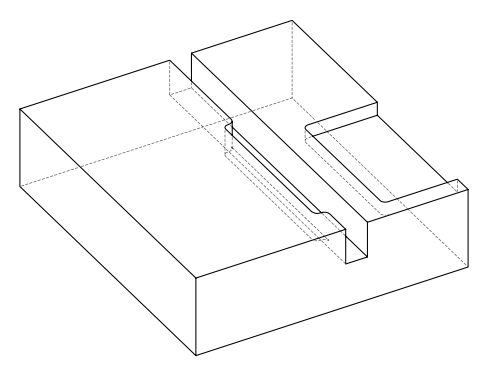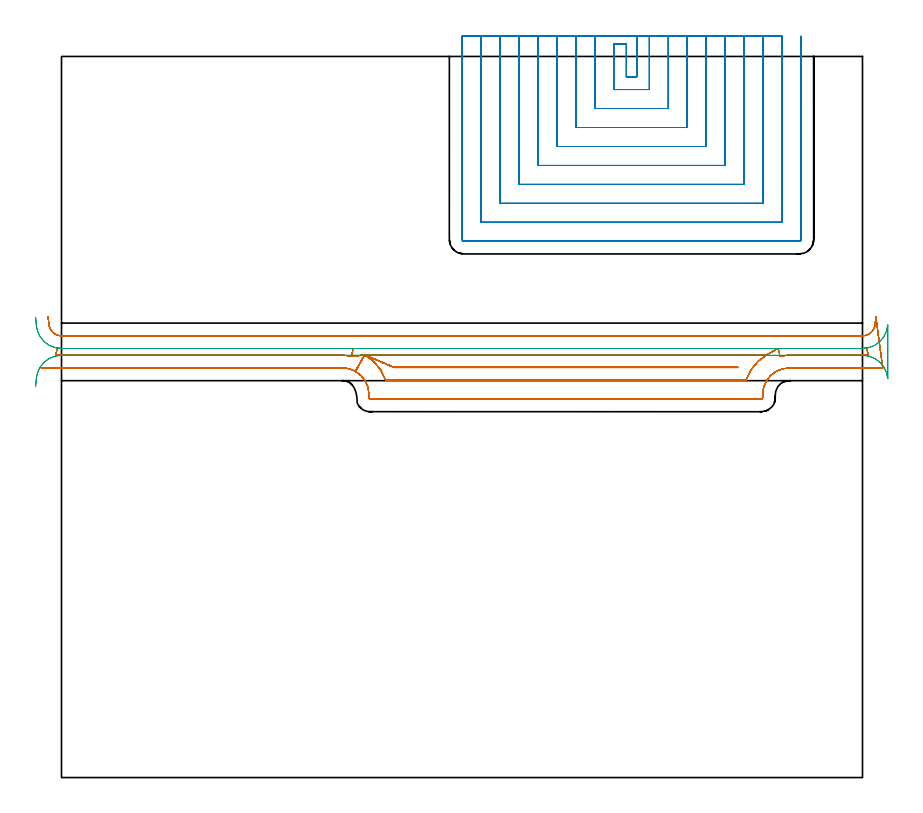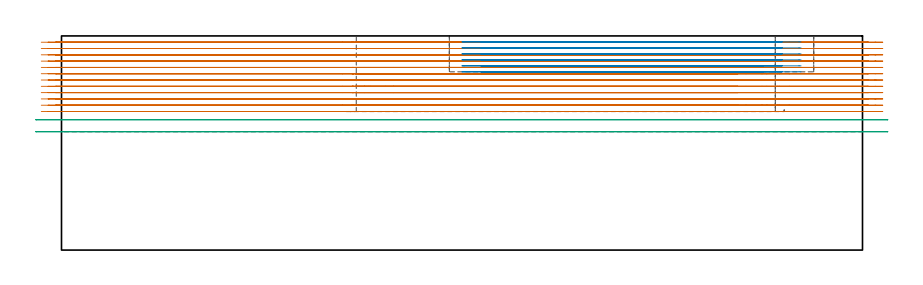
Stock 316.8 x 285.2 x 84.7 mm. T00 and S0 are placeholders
(PLAN: 3 operations, 1 tool changes, 78.5 min)
(1 MILL_OPEN_POCKET | POCKET_OPEN | NXT0201_013 | Follow Part, ap 2.5, ae 75% | 41.23 min | 276024 mm3)
(2 MILL_SLOT | SLOT_PARTIAL_RECTANGULAR | NXT0201_013 | Follow Part, ap 2.5, ae 75% | 34.37 min | 159623 mm3)
(3 MILL_RECTANGULAR_SLOT | SLOT_RECTANGULAR | UGT0201_094 | Follow Part, ap 5, ae 75% | 2.92 min | 57575 mm3)
(TOOL NXT0201_013 | ENDMILL 10mm | D10 FL30 Z4)
(TOOL UGT0201_094 | End mill 20 mm | D20 FL38 Z4)
(OP 1 MILL_OPEN_POCKET)
G17 G21 G94 G90
T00 M6
G54
G17 G0 G90 X-8. Y162. S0 M3
G43 Z94.7 H0
Z82.208
G94 G1 X-5. F250.
X111.1 F500.
G2 X116.236 Y160.658 R10.5
G1 X119.904 Y167.2
X114.951 Y166.514
G3 X111.1 Y167. R15.5
G1 X-2.417
G3 X-1.916 Y169.885 R5.
X0. Y169.7 R10.
G1 X115.574
G3 X114.951 Y166.514 R5.
G1 X119.904 Y167.2
X131.377 Y162.25
X131.429 Y162.15
X267.471
X267.523 Y162.25
X131.377
X119.904 Y167.2
G2 X128.174 Y157.2 R18.
G1 X270.726
G2 X278.996 Y167.2 R18.
G1 X283.326 Y169.7
X316.8
G3 X318.716 Y169.885 R10.
X319.217 Y167. R5.
G1 X287.8
G3 X283.949 Y166.514 R15.5
X283.326 Y169.7 R5.
G1 X278.996 Y167.2
X119.904
X116.236 Y160.658
G2 X121.6 Y151.5 R10.5
G1 Y150.2
G3 X122.1 Y149.7 R0.5
G1 X276.8
G3 X277.3 Y150.2 R0.5
G1 Y151.5
G2 X287.8 Y162. R10.5
G1 X321.8
X324.8 F250.
X322.098 Y182.135
X321.77 Y179.153
G2 X316.8 Y174.7 R5. F500.
G1 X0.
G2 X-4.97 Y179.153 R5.
G1 X-5.298 Y182.135 F250.
G0 X-8. Y162. Z79.717
G1 X-5.
X111.1 F500.
G2 X116.236 Y160.658 R10.5
G1 X119.904 Y167.2
X114.951 Y166.514
G3 X111.1 Y167. R15.5
G1 X-2.417
G3 X-1.916 Y169.885 R5.
X0. Y169.7 R10.
G1 X115.574
G3 X114.951 Y166.514 R5.
G1 X119.904 Y167.2
X131.377 Y162.25
X131.429 Y162.15
X267.471
X267.523 Y162.25
X131.377
X119.904 Y167.2
G2 X128.174 Y157.2 R18.
G1 X270.726
G2 X278.996 Y167.2 R18.
G1 X283.326 Y169.7
X316.8
G3 X318.716 Y169.885 R10.
X319.217 Y167. R5.
G1 X287.8
G3 X283.949 Y166.514 R15.5
X283.326 Y169.7 R5.
G1 X278.996 Y167.2
X119.904
X116.236 Y160.658
G2 X121.6 Y151.5 R10.5
G1 Y150.2
G3 X122.1 Y149.7 R0.5
G1 X276.8
G3 X277.3 Y150.2 R0.5
G1 Y151.5
G2 X287.8 Y162. R10.5
G1 X321.8
X324.8 F250.
X322.098 Y182.135
X321.77 Y179.153
G2 X316.8 Y174.7 R5. F500.
G1 X0.
G2 X-4.97 Y179.153 R5.
G1 X-5.298 Y182.135 F250.
G0 X-8. Y162. Z77.225
G1 X-5.
X111.1 F500.
G2 X116.236 Y160.658 R10.5
G1 X119.904 Y167.2
X114.951 Y166.514
G3 X111.1 Y167. R15.5
G1 X-2.417
G3 X-1.916 Y169.885 R5.
X0. Y169.7 R10.
G1 X115.574
G3 X114.951 Y166.514 R5.
G1 X119.904 Y167.2
X131.377 Y162.25
X131.429 Y162.15
X267.471
X267.523 Y162.25
X131.377
X119.904 Y167.2
G2 X128.174 Y157.2 R18.
G1 X270.726
G2 X278.996 Y167.2 R18.
G1 X283.326 Y169.7
X316.8
G3 X318.716 Y169.885 R10.
X319.217 Y167. R5.
G1 X287.8
G3 X283.949 Y166.514 R15.5
X283.326 Y169.7 R5.
G1 X278.996 Y167.2
X119.904
X116.236 Y160.658
G2 X121.6 Y151.5 R10.5
G1 Y150.2
G3 X122.1 Y149.7 R0.5
G1 X276.8
G3 X277.3 Y150.2 R0.5
G1 Y151.5
G2 X287.8 Y162. R10.5
G1 X321.8
X324.8 F250.
X322.098 Y182.135
X321.77 Y179.153
G2 X316.8 Y174.7 R5. F500.
G1 X0.
G2 X-4.97 Y179.153 R5.
G1 X-5.298 Y182.135 F250.
G0 X-8. Y162. Z74.733
G1 X-5.
X111.1 F500.
G2 X116.236 Y160.658 R10.5
G1 X119.904 Y167.2
X114.951 Y166.514
G3 X111.1 Y167. R15.5
G1 X-2.417
G3 X-1.916 Y169.885 R5.
X0. Y169.7 R10.
G1 X115.574
G3 X114.951 Y166.514 R5.
G1 X119.904 Y167.2
X131.377 Y162.25
X131.429 Y162.15
X267.471
X267.523 Y162.25
X131.377
X119.904 Y167.2
G2 X128.174 Y157.2 R18.
G1 X270.726
G2 X278.996 Y167.2 R18.
G1 X283.326 Y169.7
X316.8
G3 X318.716 Y169.885 R10.
X319.217 Y167. R5.
G1 X287.8
G3 X283.949 Y166.514 R15.5
X283.326 Y169.7 R5.
G1 X278.996 Y167.2
X119.904
X116.236 Y160.658
G2 X121.6 Y151.5 R10.5
G1 Y150.2
G3 X122.1 Y149.7 R0.5
G1 X276.8
G3 X277.3 Y150.2 R0.5
G1 Y151.5
G2 X287.8 Y162. R10.5
G1 X321.8
X324.8 F250.
X322.098 Y182.135
X321.77 Y179.153
G2 X316.8 Y174.7 R5. F500.
G1 X0.
G2 X-4.97 Y179.153 R5.
G1 X-5.298 Y182.135 F250.
G0 X-8. Y162. Z72.242
G1 X-5.
X111.1 F500.
G2 X116.236 Y160.658 R10.5
G1 X119.904 Y167.2
X114.951 Y166.514
G3 X111.1 Y167. R15.5
G1 X-2.417
G3 X-1.916 Y169.885 R5.
X0. Y169.7 R10.
G1 X115.574
G3 X114.951 Y166.514 R5.
G1 X119.904 Y167.2
X131.377 Y162.25
X131.429 Y162.15
X267.471
X267.523 Y162.25
X131.377
X119.904 Y167.2
G2 X128.174 Y157.2 R18.
G1 X270.726
G2 X278.996 Y167.2 R18.
G1 X283.326 Y169.7
X316.8
G3 X318.716 Y169.885 R10.
X319.217 Y167. R5.
G1 X287.8
G3 X283.949 Y166.514 R15.5
X283.326 Y169.7 R5.
G1 X278.996 Y167.2
X119.904
X116.236 Y160.658
G2 X121.6 Y151.5 R10.5
G1 Y150.2
G3 X122.1 Y149.7 R0.5
G1 X276.8
G3 X277.3 Y150.2 R0.5
G1 Y151.5
G2 X287.8 Y162. R10.5
G1 X321.8
X324.8 F250.
X322.098 Y182.135
X321.77 Y179.153
G2 X316.8 Y174.7 R5. F500.
G1 X0.
G2 X-4.97 Y179.153 R5.
G1 X-5.298 Y182.135 F250.
G0 X-8. Y162. Z69.75
G1 X-5.
X111.1 F500.
G2 X116.236 Y160.658 R10.5
G1 X119.904 Y167.2
X114.951 Y166.514
G3 X111.1 Y167. R15.5
G1 X-2.417
G3 X-1.916 Y169.885 R5.
X0. Y169.7 R10.
G1 X115.574
G3 X114.951 Y166.514 R5.
G1 X119.904 Y167.2
X131.377 Y162.25
X131.429 Y162.15
X267.471
X267.523 Y162.25
X131.377
X119.904 Y167.2
G2 X128.174 Y157.2 R18.
G1 X270.726
G2 X278.996 Y167.2 R18.
G1 X283.326 Y169.7
X316.8
G3 X318.716 Y169.885 R10.
X319.217 Y167. R5.
G1 X287.8
G3 X283.949 Y166.514 R15.5
X283.326 Y169.7 R5.
G1 X278.996 Y167.2
X119.904
X116.236 Y160.658
G2 X121.6 Y151.5 R10.5
G1 Y150.2
G3 X122.1 Y149.7 R0.5
G1 X276.8
G3 X277.3 Y150.2 R0.5
G1 Y151.5
G2 X287.8 Y162. R10.5
G1 X321.8
X324.8 F250.
X322.098 Y182.135
X321.77 Y179.153
G2 X316.8 Y174.7 R5. F500.
G1 X0.
G2 X-4.97 Y179.153 R5.
G1 X-5.298 Y182.135 F250.
G0 X-8. Y162. Z67.258
G1 X-5.
X111.1 F500.
G2 X116.236 Y160.658 R10.5
G1 X119.904 Y167.2
X114.951 Y166.514
G3 X111.1 Y167. R15.5
G1 X-2.417
G3 X-1.916 Y169.885 R5.
X0. Y169.7 R10.
G1 X115.574
G3 X114.951 Y166.514 R5.
G1 X119.904 Y167.2
X131.377 Y162.25
X131.429 Y162.15
X267.471
X267.523 Y162.25
X131.377
X119.904 Y167.2
G2 X128.174 Y157.2 R18.
G1 X270.726
G2 X278.996 Y167.2 R18.
G1 X283.326 Y169.7
X316.8
G3 X318.716 Y169.885 R10.
X319.217 Y167. R5.
G1 X287.8
G3 X283.949 Y166.514 R15.5
X283.326 Y169.7 R5.
G1 X278.996 Y167.2
X119.904
X116.236 Y160.658
G2 X121.6 Y151.5 R10.5
G1 Y150.2
G3 X122.1 Y149.7 R0.5
G1 X276.8
G3 X277.3 Y150.2 R0.5
G1 Y151.5
G2 X287.8 Y162. R10.5
G1 X321.8
X324.8 F250.
X322.098 Y182.135
X321.77 Y179.153
G2 X316.8 Y174.7 R5. F500.
G1 X0.
G2 X-4.97 Y179.153 R5.
G1 X-5.298 Y182.135 F250.
G0 X-8. Y162. Z64.767
G1 X-5.
X111.1 F500.
G2 X116.236 Y160.658 R10.5
G1 X119.904 Y167.2
X114.951 Y166.514
G3 X111.1 Y167. R15.5
G1 X-2.417
G3 X-1.916 Y169.885 R5.
X0. Y169.7 R10.
G1 X115.574
G3 X114.951 Y166.514 R5.
G1 X119.904 Y167.2
X131.377 Y162.25
X131.429 Y162.15
X267.471
X267.523 Y162.25
X131.377
X119.904 Y167.2
G2 X128.174 Y157.2 R18.
G1 X270.726
G2 X278.996 Y167.2 R18.
G1 X283.326 Y169.7
X316.8
G3 X318.716 Y169.885 R10.
X319.217 Y167. R5.
G1 X287.8
G3 X283.949 Y166.514 R15.5
X283.326 Y169.7 R5.
G1 X278.996 Y167.2
X119.904
X116.236 Y160.658
G2 X121.6 Y151.5 R10.5
G1 Y150.2
G3 X122.1 Y149.7 R0.5
G1 X276.8
G3 X277.3 Y150.2 R0.5
G1 Y151.5
G2 X287.8 Y162. R10.5
G1 X321.8
X324.8 F250.
X322.098 Y182.135
X321.77 Y179.153
G2 X316.8 Y174.7 R5. F500.
G1 X0.
G2 X-4.97 Y179.153 R5.
G1 X-5.298 Y182.135 F250.
G0 X-8. Y162. Z62.275
G1 X-5.
X111.1 F500.
G2 X116.236 Y160.658 R10.5
G1 X119.904 Y167.2
X114.951 Y166.514
G3 X111.1 Y167. R15.5
G1 X-2.417
G3 X-1.916 Y169.885 R5.
X0. Y169.7 R10.
G1 X115.574
G3 X114.951 Y166.514 R5.
G1 X119.904 Y167.2
X131.377 Y162.25
X131.429 Y162.15
X267.471
X267.523 Y162.25
X131.377
X119.904 Y167.2
G2 X128.174 Y157.2 R18.
G1 X270.726
G2 X278.996 Y167.2 R18.
G1 X283.326 Y169.7
X316.8
G3 X318.716 Y169.885 R10.
X319.217 Y167. R5.
G1 X287.8
G3 X283.949 Y166.514 R15.5
X283.326 Y169.7 R5.
G1 X278.996 Y167.2
X119.904
X116.236 Y160.658
G2 X121.6 Y151.5 R10.5
G1 Y150.2
G3 X122.1 Y149.7 R0.5
G1 X276.8
G3 X277.3 Y150.2 R0.5
G1 Y151.5
G2 X287.8 Y162. R10.5
G1 X321.8
X324.8 F250.
X322.098 Y182.135
X321.77 Y179.153
G2 X316.8 Y174.7 R5. F500.
G1 X0.
G2 X-4.97 Y179.153 R5.
G1 X-5.298 Y182.135 F250.
G0 X-8. Y162. Z59.783
G1 X-5.
X111.1 F500.
G2 X116.236 Y160.658 R10.5
G1 X119.904 Y167.2
X114.951 Y166.514
G3 X111.1 Y167. R15.5
G1 X-2.417
G3 X-1.916 Y169.885 R5.
X0. Y169.7 R10.
G1 X115.574
G3 X114.951 Y166.514 R5.
G1 X119.904 Y167.2
X131.377 Y162.25
X131.429 Y162.15
X267.471
X267.523 Y162.25
X131.377
X119.904 Y167.2
G2 X128.174 Y157.2 R18.
G1 X270.726
G2 X278.996 Y167.2 R18.
G1 X283.326 Y169.7
X316.8
G3 X318.716 Y169.885 R10.
X319.217 Y167. R5.
G1 X287.8
G3 X283.949 Y166.514 R15.5
X283.326 Y169.7 R5.
G1 X278.996 Y167.2
X119.904
X116.236 Y160.658
G2 X121.6 Y151.5 R10.5
G1 Y150.2
G3 X122.1 Y149.7 R0.5
G1 X276.8
G3 X277.3 Y150.2 R0.5
G1 Y151.5
G2 X287.8 Y162. R10.5
G1 X321.8
X324.8 F250.
X322.098 Y182.135
X321.77 Y179.153
G2 X316.8 Y174.7 R5. F500.
G1 X0.
G2 X-4.97 Y179.153 R5.
G1 X-5.298 Y182.135 F250.
G0 X-8. Y162. Z57.292
G1 X-5.
X111.1 F500.
G2 X116.236 Y160.658 R10.5
G1 X119.904 Y167.2
X114.951 Y166.514
G3 X111.1 Y167. R15.5
G1 X-2.417
G3 X-1.916 Y169.885 R5.
X0. Y169.7 R10.
G1 X115.574
G3 X114.951 Y166.514 R5.
G1 X119.904 Y167.2
X131.377 Y162.25
X131.429 Y162.15
X267.471
X267.523 Y162.25
X131.377
X119.904 Y167.2
G2 X128.174 Y157.2 R18.
G1 X270.726
G2 X278.996 Y167.2 R18.
G1 X283.326 Y169.7
X316.8
G3 X318.716 Y169.885 R10.
X319.217 Y167. R5.
G1 X287.8
G3 X283.949 Y166.514 R15.5
X283.326 Y169.7 R5.
G1 X278.996 Y167.2
X119.904
X116.236 Y160.658
G2 X121.6 Y151.5 R10.5
G1 Y150.2
G3 X122.1 Y149.7 R0.5
G1 X276.8
G3 X277.3 Y150.2 R0.5
G1 Y151.5
G2 X287.8 Y162. R10.5
G1 X321.8
X324.8 F250.
X322.098 Y182.135
X321.77 Y179.153
G2 X316.8 Y174.7 R5. F500.
G1 X0.
G2 X-4.97 Y179.153 R5.
G1 X-5.298 Y182.135 F250.
G0 X-8. Y162. Z54.8
G1 X-5.
X111.1 F500.
G2 X116.236 Y160.658 R10.5
G1 X119.904 Y167.2
X114.951 Y166.514
G3 X111.1 Y167. R15.5
G1 X-2.417
G3 X-1.916 Y169.885 R5.
X0. Y169.7 R10.
G1 X115.574
G3 X114.951 Y166.514 R5.
G1 X119.904 Y167.2
X131.377 Y162.25
X131.429 Y162.15
X267.471
X267.523 Y162.25
X131.377
X119.904 Y167.2
G2 X128.174 Y157.2 R18.
G1 X270.726
G2 X278.996 Y167.2 R18.
G1 X283.326 Y169.7
X316.8
G3 X318.716 Y169.885 R10.
X319.217 Y167. R5.
G1 X287.8
G3 X283.949 Y166.514 R15.5
X283.326 Y169.7 R5.
G1 X278.996 Y167.2
X119.904
X116.236 Y160.658
G2 X121.6 Y151.5 R10.5
G1 Y150.2
G3 X122.1 Y149.7 R0.5
G1 X276.8
G3 X277.3 Y150.2 R0.5
G1 Y151.5
G2 X287.8 Y162. R10.5
G1 X321.8
X324.8 F250.
X322.098 Y182.135
X321.77 Y179.153
G2 X316.8 Y174.7 R5. F500.
G1 X0.
G2 X-4.97 Y179.153 R5.
G1 X-5.298 Y182.135 F250.
G0 Z94.7
M5
M2
(OP 2 MILL_SLOT)
G17 G21 G94 G90
T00 M6
G54
G17 G0 G90 X227.5 Y293.2 S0 M3
G43 Z94.7 H0
Z82.333
G94 G1 Y290.2 F250.
Y277.1 F500.
X223.4
Y290.2
X218.4
Y272.1
X232.5
Y290.2
Y293.2 F250.
X210.9
Y290.2
Y264.6 F500.
X240.
Y290.2
Y293.2 F250.
X203.4
Y290.2
Y257.1 F500.
X247.5
Y290.2
Y293.2 F250.
X195.9
Y290.2
Y249.6 F500.
X255.
Y290.2
Y293.2 F250.
X188.4
Y290.2
Y242.1 F500.
X262.5
Y290.2
Y293.2 F250.
X180.9
Y290.2
Y234.6 F500.
X270.
Y290.2
Y293.2 F250.
X173.4
Y290.2
Y227.1 F500.
X277.5
Y290.2
Y293.2 F250.
X165.9
Y290.2
Y219.6 F500.
X285.
Y290.2
Y293.2 F250.
X158.4
Y290.2
Y212.9 F500.
G3 X159.2 Y212.1 R0.8
G1 X291.7
G3 X292.5 Y212.9 R0.8
G1 Y290.2
Y293.2 F250.
G0 X227.5 Z79.967
G1 Y290.2
Y277.1 F500.
X223.4
Y290.2
X218.4
Y272.1
X232.5
Y290.2
Y293.2 F250.
X210.9
Y290.2
Y264.6 F500.
X240.
Y290.2
Y293.2 F250.
X203.4
Y290.2
Y257.1 F500.
X247.5
Y290.2
Y293.2 F250.
X195.9
Y290.2
Y249.6 F500.
X255.
Y290.2
Y293.2 F250.
X188.4
Y290.2
Y242.1 F500.
X262.5
Y290.2
Y293.2 F250.
X180.9
Y290.2
Y234.6 F500.
X270.
Y290.2
Y293.2 F250.
X173.4
Y290.2
Y227.1 F500.
X277.5
Y290.2
Y293.2 F250.
X165.9
Y290.2
Y219.6 F500.
X285.
Y290.2
Y293.2 F250.
X158.4
Y290.2
Y212.9 F500.
G3 X159.2 Y212.1 R0.8
G1 X291.7
G3 X292.5 Y212.9 R0.8
G1 Y290.2
Y293.2 F250.
G0 X227.5 Z77.6
G1 Y290.2
Y277.1 F500.
X223.4
Y290.2
X218.4
Y272.1
X232.5
Y290.2
Y293.2 F250.
X210.9
Y290.2
Y264.6 F500.
X240.
Y290.2
Y293.2 F250.
X203.4
Y290.2
Y257.1 F500.
X247.5
Y290.2
Y293.2 F250.
X195.9
Y290.2
Y249.6 F500.
X255.
Y290.2
Y293.2 F250.
X188.4
Y290.2
Y242.1 F500.
X262.5
Y290.2
Y293.2 F250.
X180.9
Y290.2
Y234.6 F500.
X270.
Y290.2
Y293.2 F250.
X173.4
Y290.2
Y227.1 F500.
X277.5
Y290.2
Y293.2 F250.
X165.9
Y290.2
Y219.6 F500.
X285.
Y290.2
Y293.2 F250.
X158.4
Y290.2
Y212.9 F500.
G3 X159.2 Y212.1 R0.8
G1 X291.7
G3 X292.5 Y212.9 R0.8
G1 Y290.2
Y293.2 F250.
G0 X227.5 Z75.233
G1 Y290.2
Y277.1 F500.
X223.4
Y290.2
X218.4
Y272.1
X232.5
Y290.2
Y293.2 F250.
X210.9
Y290.2
Y264.6 F500.
X240.
Y290.2
Y293.2 F250.
X203.4
Y290.2
Y257.1 F500.
X247.5
Y290.2
Y293.2 F250.
X195.9
Y290.2
Y249.6 F500.
X255.
Y290.2
Y293.2 F250.
X188.4
Y290.2
Y242.1 F500.
X262.5
Y290.2
Y293.2 F250.
X180.9
Y290.2
Y234.6 F500.
X270.
Y290.2
Y293.2 F250.
X173.4
Y290.2
Y227.1 F500.
X277.5
Y290.2
Y293.2 F250.
X165.9
Y290.2
Y219.6 F500.
X285.
Y290.2
Y293.2 F250.
X158.4
Y290.2
Y212.9 F500.
G3 X159.2 Y212.1 R0.8
G1 X291.7
G3 X292.5 Y212.9 R0.8
G1 Y290.2
Y293.2 F250.
G0 X227.5 Z72.867
G1 Y290.2
Y277.1 F500.
X223.4
Y290.2
X218.4
Y272.1
X232.5
Y290.2
Y293.2 F250.
X210.9
Y290.2
Y264.6 F500.
X240.
Y290.2
Y293.2 F250.
X203.4
Y290.2
Y257.1 F500.
X247.5
Y290.2
Y293.2 F250.
X195.9
Y290.2
Y249.6 F500.
X255.
Y290.2
Y293.2 F250.
X188.4
Y290.2
Y242.1 F500.
X262.5
Y290.2
Y293.2 F250.
X180.9
Y290.2
Y234.6 F500.
X270.
Y290.2
Y293.2 F250.
X173.4
Y290.2
Y227.1 F500.
X277.5
Y290.2
Y293.2 F250.
X165.9
Y290.2
Y219.6 F500.
X285.
Y290.2
Y293.2 F250.
X158.4
Y290.2
Y212.9 F500.
G3 X159.2 Y212.1 R0.8
G1 X291.7
G3 X292.5 Y212.9 R0.8
G1 Y290.2
Y293.2 F250.
G0 X227.5 Z70.5
G1 Y290.2
Y277.1 F500.
X223.4
Y290.2
X218.4
Y272.1
X232.5
Y290.2
Y293.2 F250.
X210.9
Y290.2
Y264.6 F500.
X240.
Y290.2
Y293.2 F250.
X203.4
Y290.2
Y257.1 F500.
X247.5
Y290.2
Y293.2 F250.
X195.9
Y290.2
Y249.6 F500.
X255.
Y290.2
Y293.2 F250.
X188.4
Y290.2
Y242.1 F500.
X262.5
Y290.2
Y293.2 F250.
X180.9
Y290.2
Y234.6 F500.
X270.
Y290.2
Y293.2 F250.
X173.4
Y290.2
Y227.1 F500.
X277.5
Y290.2
Y293.2 F250.
X165.9
Y290.2
Y219.6 F500.
X285.
Y290.2
Y293.2 F250.
X158.4
Y290.2
Y212.9 F500.
G3 X159.2 Y212.1 R0.8
G1 X291.7
G3 X292.5 Y212.9 R0.8
G1 Y290.2
Y293.2 F250.
G0 Z94.7
M5
M2
(OP 3 MILL_RECTANGULAR_SLOT)
G17 G21 G94 G90
T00 M6
G54
G17 G0 G90 X-10.202 Y154.783 S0 M3
G43 Z94.7 H0
Z51.537
G94 G1 X-9.97 Y157.774 F250.
G2 X0. Y167. R10. F500.
G1 X316.8
G2 X326.77 Y157.774 R10.
G1 X326.8
Y178.926
X326.77
G2 X316.8 Y169.7 R10.
G1 X0.
G2 X-9.97 Y178.926 R10.
G1 X-10.202 Y181.917 F250.
G0 Y154.783 Z46.8
G1 X-9.97 Y157.774
G2 X0. Y167. R10. F500.
G1 X316.8
G2 X326.77 Y157.774 R10.
G1 X326.8
Y178.926
X326.77
G2 X316.8 Y169.7 R10.
G1 X0.
G2 X-9.97 Y178.926 R10.
G1 X-10.202 Y181.917 F250.
G0 Z94.7
M5
M2
